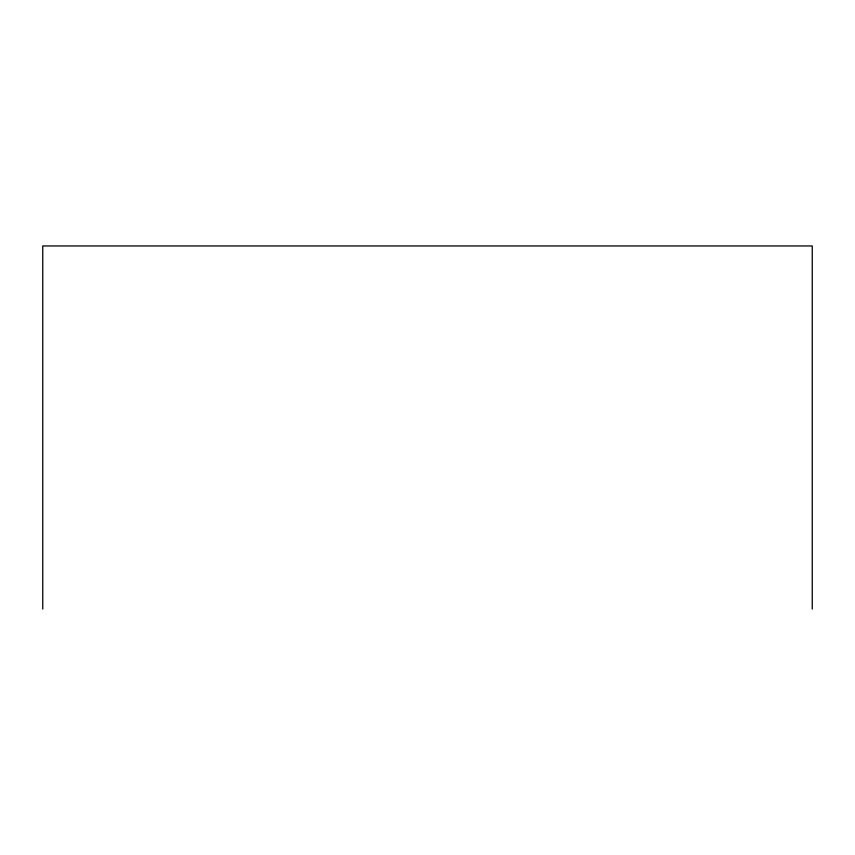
<?xml version="1.0" encoding="UTF-8"?>
<svg xmlns="http://www.w3.org/2000/svg" width="855" height="855" viewBox="0 0 855 855"><rect width="100%" height="100%" fill="white"/><g stroke="black" fill="none" stroke-linecap="round" stroke-linejoin="round"><path stroke-width="1.28" d="M812.25 609.038L812.25 245.962L42.75 245.962L42.75 609.038"/></g></svg>
